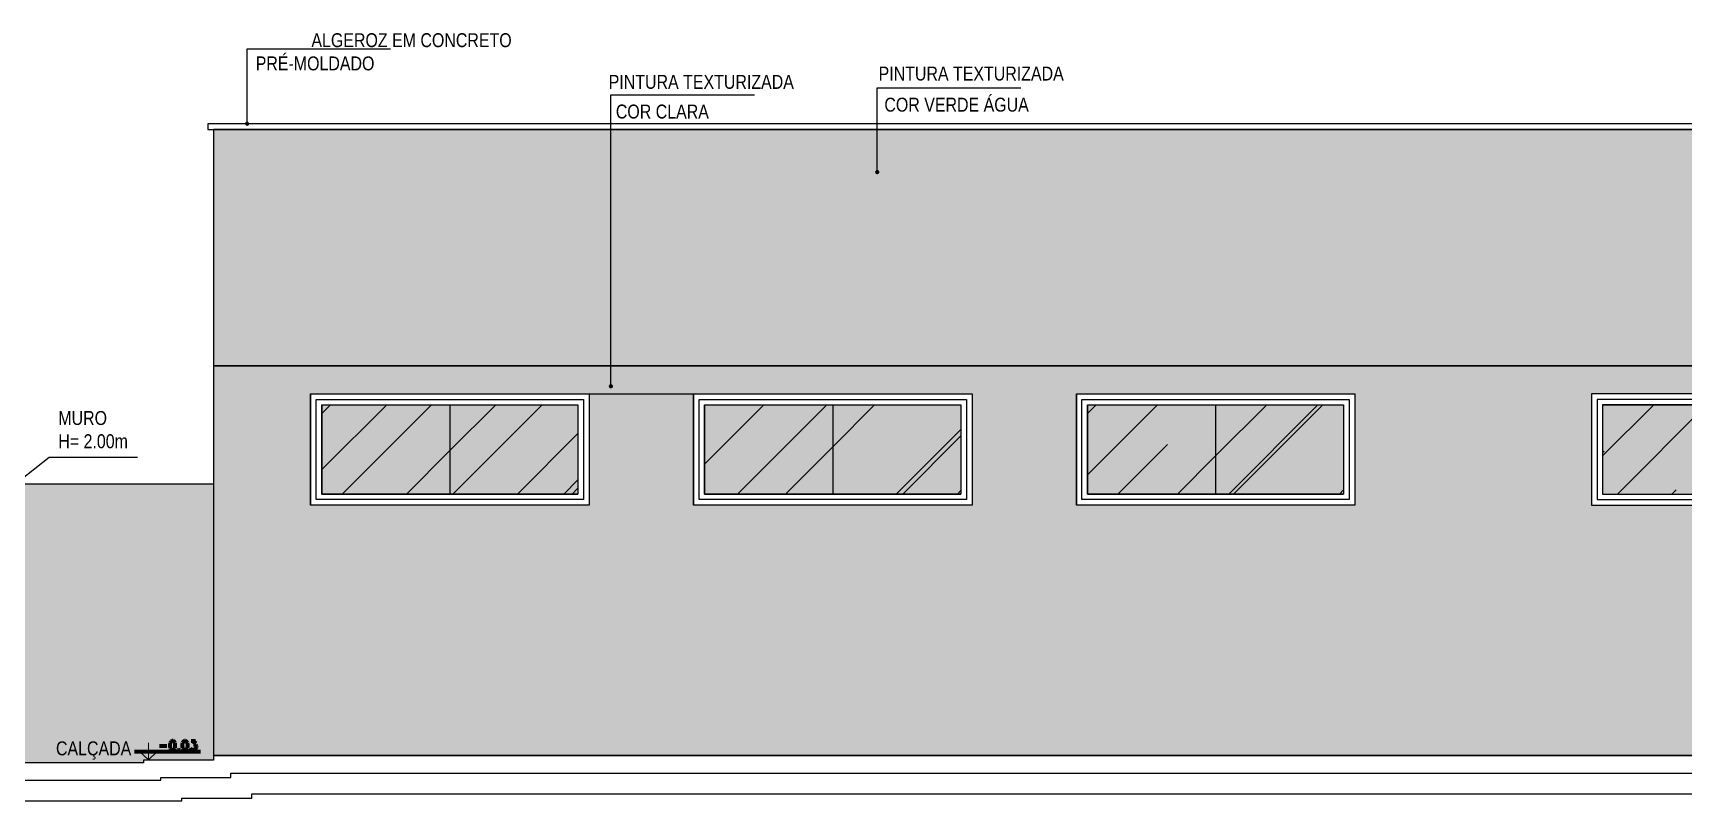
# Model space of a CAD drawing. Header units: inches. Extents: x 44775 to 44858.1, y 6760.4 to 6802.7.
# Drawn here: x 44784.01 to 44795.87, y 6792.69 to 6798.21 of the extents above; entities that cross this region are included whole.
import ezdxf

# ---------------------------------------------------------------- set-up
doc = ezdxf.new("R2010")
doc.units = ezdxf.units.IN
doc.header["$MEASUREMENT"] = 0
doc.layers.add('at_Entity', color=7, linetype='Continuous', lineweight=9)
doc.layers.add('PA', color=7, linetype='Continuous')
doc.styles.add('ARIAL', font='ARIALN.TTF')
pattern_1 = [(45, (6.7237, 9.976), (0.712763635, 1.900703028), [12.6, -1.68, 4.2, -0.84]), (45, (7.2167, 11.063), (-1.383949392, 0.19601), [2.52, -0.2772, 5.04, -0.63]), (45, (6.51583, 10.77786), (2.690682724, 3.486602117), [6.72, -1.176, 3.36, -0.84])]

# ---------------------------------------------------------------- blocks, each defined once
blk = doc.blocks.new('_DOT')
at = {"color": 0, "linetype": 'ByBlock'}
blk.add_line((-0.5, 0), (-1, 0), dxfattribs=at)
at = {"color": 0, "linetype": 'ByBlock', "const_width": 0.5}
blk.add_lwpolyline([(-0.25, 0, 1), (0.25, 0, 1)], format="xyb", close=True, dxfattribs=at)
blk = doc.blocks.new('FR4LJT')
at = {"layer": 'at_Entity', "color": 7, "lineweight": 211}
for p, q in [((44778.016, 6783.068), (44778.492, 6783.068)), ((44778.196, 6783.108), (44778.249, 6783.108)), ((44778.272, 6783.131), (44778.27, 6783.117)), ((44778.27, 6783.117), (44778.27, 6783.108)), ((44778.27, 6783.108), (44778.272, 6783.093)), ((44778.279, 6783.14), (44778.272, 6783.131)), ((44778.272, 6783.093), (44778.279, 6783.083)), ((44778.287, 6783.144), (44778.279, 6783.14)), ((44778.279, 6783.083), (44778.287, 6783.081)), ((44778.294, 6783.144), (44778.287, 6783.144)), ((44778.287, 6783.081), (44778.294, 6783.081)), ((44778.302, 6783.14), (44778.294, 6783.144)), ((44778.294, 6783.081), (44778.302, 6783.083)), ((44778.308, 6783.131), (44778.302, 6783.14)), ((44778.302, 6783.083), (44778.308, 6783.093)), ((44778.31, 6783.117), (44778.308, 6783.131)), ((44778.308, 6783.093), (44778.31, 6783.108)), ((44778.31, 6783.108), (44778.31, 6783.117)), ((44778.336, 6783.087), (44778.332, 6783.083)), ((44778.332, 6783.083), (44778.336, 6783.081)), ((44778.338, 6783.083), (44778.336, 6783.087)), ((44778.336, 6783.081), (44778.338, 6783.083)), ((44778.361, 6783.131), (44778.359, 6783.117)), ((44778.359, 6783.117), (44778.359, 6783.108)), ((44778.359, 6783.108), (44778.361, 6783.093)), ((44778.368, 6783.14), (44778.361, 6783.131)), ((44778.361, 6783.093), (44778.368, 6783.083)), ((44778.376, 6783.144), (44778.368, 6783.14)), ((44778.368, 6783.083), (44778.376, 6783.081)), ((44778.382, 6783.144), (44778.376, 6783.144)), ((44778.376, 6783.081), (44778.382, 6783.081)), ((44778.391, 6783.14), (44778.382, 6783.144)), ((44778.382, 6783.081), (44778.391, 6783.083)), ((44778.397, 6783.131), (44778.391, 6783.14)), ((44778.391, 6783.083), (44778.397, 6783.093)), ((44778.401, 6783.117), (44778.397, 6783.131)), ((44778.397, 6783.093), (44778.401, 6783.108)), ((44778.401, 6783.108), (44778.401, 6783.117)), ((44778.421, 6783.087), (44778.418, 6783.093)), ((44778.425, 6783.083), (44778.421, 6783.087)), ((44778.425, 6783.144), (44778.456, 6783.144)), ((44778.433, 6783.081), (44778.425, 6783.083)), ((44778.442, 6783.081), (44778.433, 6783.081)), ((44778.456, 6783.144), (44778.44, 6783.119)), ((44778.44, 6783.119), (44778.448, 6783.119)), ((44778.45, 6783.083), (44778.442, 6783.081)), ((44778.448, 6783.119), (44778.454, 6783.117)), ((44778.456, 6783.089), (44778.45, 6783.083)), ((44778.454, 6783.117), (44778.456, 6783.115)), ((44778.456, 6783.115), (44778.461, 6783.104)), ((44778.461, 6783.098), (44778.456, 6783.089)), ((44778.461, 6783.104), (44778.461, 6783.098))]:
    blk.add_line(p, q, dxfattribs=at)
at = {"layer": 'at_Entity', "color": 7}
for p, q in [((44778.054, 6783.068), (44778.118, 6783.009)), ((44778.118, 6783.068), (44778.054, 6783.068)), ((44778.118, 6783.068), (44778.054, 6783.068)), ((44778.054, 6783.068), (44778.118, 6783.009)), ((44778.118, 6783.131), (44778.118, 6783.007)), ((44778.118, 6783.009), (44778.118, 6783.068)), ((44778.118, 6783.009), (44778.179, 6783.068))]:
    blk.add_line(p, q, dxfattribs=at)

msp = doc.modelspace()

# ---------------------------------------------------------------- hatches: boundary and pattern name
h = msp.add_hatch()
h.set_pattern_fill('AR-RROOF', color=256, scale=0.84, angle=45)
h.set_pattern_definition(pattern_1)
h.paths.add_polyline_path([(44787.0064, 6795.5346), (44786.0859, 6795.5346), (44786.0859, 6794.8935), (44787.0064, 6794.8935)])
h = msp.add_hatch()
h.set_pattern_fill('AR-RROOF', color=256, scale=0.84, angle=45)
h.set_pattern_definition(pattern_1)
h.paths.add_polyline_path([(44787.9248, 6795.5346), (44787.0064, 6795.5346), (44787.0064, 6794.8935), (44787.9248, 6794.8935)])
h = msp.add_hatch()
h.set_pattern_fill('AR-RROOF', color=256, scale=0.84, angle=45)
h.set_pattern_definition(pattern_1)
h.paths.add_polyline_path([(44789.7552, 6795.5346), (44788.8347, 6795.5346), (44788.8347, 6794.8935), (44789.7552, 6794.8935)])
h = msp.add_hatch()
h.set_pattern_fill('AR-RROOF', color=256, scale=0.84, angle=45)
h.set_pattern_definition(pattern_1)
h.paths.add_polyline_path([(44790.6756, 6795.5346), (44789.7552, 6795.5346), (44789.7552, 6794.8935), (44790.6756, 6794.8935)])
h = msp.add_hatch()
h.set_pattern_fill('AR-RROOF', color=256, scale=0.84, angle=45)
h.set_pattern_definition(pattern_1)
h.paths.add_polyline_path([(44792.5039, 6795.5346), (44791.5855, 6795.5346), (44791.5855, 6794.8935), (44792.5039, 6794.8935)])
h = msp.add_hatch()
h.set_pattern_fill('AR-RROOF', color=256, scale=0.84, angle=45)
h.set_pattern_definition(pattern_1)
h.paths.add_polyline_path([(44793.4244, 6795.5346), (44792.5039, 6795.5346), (44792.5039, 6794.8935), (44793.4244, 6794.8935)])
h = msp.add_hatch()
h.set_pattern_fill('AR-RROOF', color=256, scale=0.84, angle=45)
h.set_pattern_definition(pattern_1)
h.paths.add_polyline_path([(44796.2028, 6795.5346), (44795.2844, 6795.5346), (44795.2844, 6794.8935), (44796.2028, 6794.8935)])
at = {"layer": 'PA', "true_color": 0xaca072}
h = msp.add_hatch(color=33, dxfattribs=at)
h.dxf.hatch_style = 1
h.paths.add_polyline_path([(44788.1618, 6797.5132), (44785.3072, 6797.5132), (44785.3072, 6795.8139), (44788.1618, 6795.8139)])
h = msp.add_hatch(color=33, dxfattribs=at)
h.dxf.hatch_style = 1
h.paths.add_polyline_path([(44796.5541, 6797.5132), (44790.0747, 6797.5132), (44790.0747, 6797.2359), (44790.0747, 6797.2134, -1), (44790.0747, 6797.1984, -1), (44790.0747, 6797.2134), (44790.0747, 6797.2359), (44790.0747, 6797.5132), (44788.1618, 6797.5132), (44788.1618, 6795.8139), (44796.5541, 6795.8139)])
at = {"layer": 'PA', "true_color": 0xd1cfbd}
h = msp.add_hatch(color=9, dxfattribs=at)
h.dxf.hatch_style = 1
h.paths.add_polyline_path([(44785.3072, 6794.9666), (44783.9062, 6794.9666), (44783.9042, 6794.9548), (44783.8979, 6794.9442), (44783.8852, 6794.9379), (44783.8725, 6794.94), (44783.8619, 6794.9485), (44783.8559, 6794.9666), (44783.5572, 6794.9666), (44783.5572, 6795.8178), (44776.9572, 6795.8178), (44776.9572, 6792.9636), (44784.8057, 6792.9636), (44784.8057, 6792.9827), (44785.3072, 6792.9827), (44785.3072, 6793.0144)])
h.paths.add_polyline_path([(44783.4072, 6793.0144), (44781.4072, 6793.0144), (44781.4072, 6795.2144), (44783.4072, 6795.2144)], flags=16)
h.paths.add_polyline_path([(44783.3772, 6793.0444), (44781.4372, 6793.0444), (44781.4372, 6795.1844), (44783.3772, 6795.1844)], flags=0)
h.paths.add_polyline_path([(44783.3772, 6793.8544), (44782.6429, 6793.8544), (44783.2729, 6793.1594), (44782.4072, 6793.1594), (44782.3772, 6793.1594), (44782.3772, 6795.0694), (44782.9472, 6795.0694), (44783.2729, 6795.0694), (44782.5205, 6794.2394), (44783.3772, 6794.2394)], flags=0)
h.paths.add_polyline_path([(44782.6257, 6794.0894), (44782.5282, 6794.0894), (44782.5282, 6793.9082), (44782.4532, 6793.9082), (44782.4532, 6794.1582), (44782.5282, 6794.1582), (44782.5282, 6794.1394), (44782.6257, 6794.1394)], flags=0)
h.paths.add_polyline_path([(44783.0397, 6795.4968), (44781.7397, 6795.4968), (44781.7397, 6795.7468), (44783.0397, 6795.7468)], flags=16)
h.paths.add_polyline_path([(44781.2572, 6793.0144), (44779.2572, 6793.0144), (44779.2572, 6795.2144), (44781.2572, 6795.2144)], flags=16)
h.paths.add_polyline_path([(44781.2272, 6793.0444), (44779.2872, 6793.0444), (44779.2872, 6795.1844), (44781.2272, 6795.1844)], flags=0)
h.paths.add_polyline_path([(44781.2272, 6793.8544), (44780.4929, 6793.8544), (44781.1229, 6793.1594), (44780.2572, 6793.1594), (44780.2272, 6793.1594), (44780.2272, 6795.0694), (44780.7972, 6795.0694), (44781.1229, 6795.0694), (44780.3705, 6794.2394), (44781.2272, 6794.2394)], flags=0)
h.paths.add_polyline_path([(44781.2272, 6793.8544), (44780.2572, 6793.8544), (44780.2572, 6794.2394), (44781.2272, 6794.2394)], flags=0)
h.paths.add_polyline_path([(44780.8821, 6795.4945), (44779.5821, 6795.4945), (44779.5821, 6795.7445), (44780.8821, 6795.7445)], flags=16)
h.paths.add_polyline_path([(44780.4757, 6794.0894), (44780.3782, 6794.0894), (44780.3782, 6793.9082), (44780.3032, 6793.9082), (44780.3032, 6794.1582), (44780.3782, 6794.1582), (44780.3782, 6794.1394), (44780.4757, 6794.1394)], flags=0)
h.paths.add_polyline_path([(44779.1072, 6793.0144), (44777.1072, 6793.0144), (44777.1072, 6795.2144), (44779.1072, 6795.2144)], flags=16)
h.paths.add_polyline_path([(44779.0772, 6793.0444), (44777.1372, 6793.0444), (44777.1372, 6795.1844), (44779.0772, 6795.1844)], flags=0)
h.paths.add_polyline_path([(44779.0772, 6793.8544), (44778.3429, 6793.8544), (44778.9729, 6793.1594), (44778.1072, 6793.1594), (44778.0772, 6793.1594), (44778.0772, 6795.0694), (44778.6472, 6795.0694), (44778.9729, 6795.0694), (44778.2205, 6794.2394), (44779.0772, 6794.2394)], flags=0)
h.paths.add_polyline_path([(44778.7422, 6795.4968), (44777.4422, 6795.4968), (44777.4422, 6795.7468), (44778.7422, 6795.7468)], flags=16)
h.paths.add_polyline_path([(44778.3257, 6794.0894), (44778.2282, 6794.0894), (44778.2282, 6793.9082), (44778.1532, 6793.9082), (44778.1532, 6794.1582), (44778.2282, 6794.1582), (44778.2282, 6794.1394), (44778.3257, 6794.1394)], flags=0)
h.paths.add_polyline_path([(44779.6843, 6795.5703), (44780.8378, 6795.5703), (44780.8378, 6795.711), (44779.6843, 6795.711)], flags=8)
h.paths.add_polyline_path([(44777.7344, 6795.561), (44778.511, 6795.561), (44778.511, 6795.741), (44777.7344, 6795.741)], flags=8)
h.paths.add_polyline_path([(44781.8426, 6795.561), (44782.9449, 6795.561), (44782.9449, 6795.741), (44781.8426, 6795.741)], flags=8)
h = msp.add_hatch(color=9, dxfattribs=at)
h.dxf.hatch_style = 1
h.paths.add_polyline_path([(44796.5541, 6794.813), (44795.204, 6794.813), (44795.204, 6795.6129), (44796.5541, 6795.6129), (44796.5541, 6795.8139), (44788.1618, 6795.8139), (44788.1618, 6795.6976), (44788.1618, 6795.6751, -1), (44788.1618, 6795.6601, -1), (44788.1618, 6795.6751), (44788.1618, 6795.6976), (44788.1618, 6795.8139), (44785.3072, 6795.8139), (44785.3072, 6793.0144), (44796.5541, 6793.0144)])
h.paths.add_polyline_path([(44791.5051, 6794.813), (44791.5051, 6795.6129), (44793.5048, 6795.6129), (44793.5048, 6794.813)], flags=16)
h.paths.add_polyline_path([(44791.5453, 6794.8533), (44791.5453, 6795.5727), (44793.4646, 6795.5727), (44793.4646, 6794.8533)], flags=0)
h.paths.add_polyline_path([(44791.5855, 6794.8935), (44791.5855, 6795.5346), (44793.4244, 6795.5346), (44793.4244, 6794.8935)], flags=0)
h.paths.add_polyline_path([(44791.5855, 6794.8935), (44791.5855, 6795.5346), (44792.5039, 6795.5346), (44793.4244, 6795.5346), (44793.4244, 6794.8935), (44792.5039, 6794.8935)], flags=0)
h.paths.add_polyline_path([(44790.7561, 6794.813), (44788.7564, 6794.813), (44788.7564, 6795.6129), (44788.0052, 6795.6129), (44788.0052, 6794.813), (44786.0055, 6794.813), (44786.0055, 6795.6129), (44788.0052, 6795.6129), (44788.7564, 6795.6129), (44790.7561, 6795.6129)], flags=16)
h.paths.add_polyline_path([(44790.7158, 6794.8533), (44788.7966, 6794.8533), (44788.7966, 6795.5727), (44790.7158, 6795.5727)], flags=0)
h.paths.add_polyline_path([(44790.6756, 6794.8935), (44788.8347, 6794.8935), (44788.8347, 6795.5346), (44790.6756, 6795.5346)], flags=0)
h.paths.add_polyline_path([(44790.6756, 6794.8935), (44789.7552, 6794.8935), (44788.8347, 6794.8935), (44788.8347, 6795.5346), (44789.7552, 6795.5346), (44790.6756, 6795.5346)], flags=0)
h.paths.add_polyline_path([(44787.965, 6794.8533), (44786.0457, 6794.8533), (44786.0457, 6795.5727), (44787.965, 6795.5727)], flags=0)
h.paths.add_polyline_path([(44787.9248, 6794.8935), (44786.0859, 6794.8935), (44786.0859, 6795.5346), (44787.9248, 6795.5346)], flags=0)
h.paths.add_polyline_path([(44787.9248, 6794.8935), (44787.0064, 6794.8935), (44786.0859, 6794.8935), (44786.0859, 6795.5346), (44787.0064, 6795.5346), (44787.9248, 6795.5346)], flags=0)
at = {"layer": 'PA', "true_color": 0xb8c9d1}
h = msp.add_hatch(color=9, dxfattribs=at)
h.dxf.hatch_style = 1
h.paths.add_polyline_path([(44787.0064, 6795.5346), (44786.0859, 6795.5346), (44786.0859, 6794.8935), (44787.0064, 6794.8935)])
h = msp.add_hatch(color=9, dxfattribs=at)
h.dxf.hatch_style = 1
h.paths.add_polyline_path([(44787.9248, 6795.5346), (44787.0064, 6795.5346), (44787.0064, 6794.8935), (44787.9248, 6794.8935)])
h = msp.add_hatch(color=9, dxfattribs=at)
h.dxf.hatch_style = 1
h.paths.add_polyline_path([(44789.7552, 6795.5346), (44788.8347, 6795.5346), (44788.8347, 6794.8935), (44789.7552, 6794.8935)])
h = msp.add_hatch(color=9, dxfattribs=at)
h.dxf.hatch_style = 1
h.paths.add_polyline_path([(44790.6756, 6795.5346), (44789.7552, 6795.5346), (44789.7552, 6794.8935), (44790.6756, 6794.8935)])
h = msp.add_hatch(color=9, dxfattribs=at)
h.dxf.hatch_style = 1
h.paths.add_polyline_path([(44792.5039, 6795.5346), (44791.5855, 6795.5346), (44791.5855, 6794.8935), (44792.5039, 6794.8935)])
h = msp.add_hatch(color=9, dxfattribs=at)
h.dxf.hatch_style = 1
h.paths.add_polyline_path([(44793.4244, 6795.5346), (44792.5039, 6795.5346), (44792.5039, 6794.8935), (44793.4244, 6794.8935)])
h = msp.add_hatch(color=9, dxfattribs=at)
h.dxf.hatch_style = 1
h.paths.add_polyline_path([(44796.2028, 6795.5346), (44795.2844, 6795.5346), (44795.2844, 6794.8935), (44796.2028, 6794.8935)])

# ---------------------------------------------------------------- linework, layer by layer
at = {"color": 3}
msp.add_lwpolyline([(44785.2672, 6797.5132), (44796.5541, 6797.5132), (44796.5541, 6797.5532), (44785.2672, 6797.5532)], close=True, dxfattribs=at)
at = {"layer": 'PA', "color": 0}
for p, q in [((44785.5496, 6797.5832), (44785.5496, 6798.0924)), ((44785.5496, 6798.0924), (44786.5801, 6798.0924)), ((44788.1618, 6795.6976), (44788.1618, 6797.7607)), ((44788.1618, 6797.7607), (44789.1923, 6797.7607)), ((44790.0747, 6797.2359), (44790.0747, 6797.8115)), ((44790.0747, 6797.8115), (44791.1052, 6797.8115)), ((44785.3072, 6797.5132), (44785.3072, 6795.8139)), ((44796.5541, 6797.5132), (44785.3072, 6797.5132)), ((44796.5541, 6795.8139), (44785.3072, 6795.8139)), ((44785.3072, 6795.8139), (44785.3072, 6793.0144)), ((44786.0457, 6795.5727), (44787.965, 6795.5727)), ((44786.0457, 6794.8533), (44786.0457, 6795.5727)), ((44786.0859, 6795.5346), (44787.9248, 6795.5346)), ((44786.0859, 6794.8935), (44786.0859, 6795.5346)), ((44787.0064, 6795.5346), (44787.0064, 6794.8935)), ((44787.9248, 6795.5346), (44787.9248, 6794.8935)), ((44787.965, 6795.5727), (44787.965, 6794.8533)), ((44788.7966, 6795.5727), (44790.7158, 6795.5727)), ((44788.7966, 6794.8533), (44788.7966, 6795.5727)), ((44788.8347, 6795.5346), (44790.6756, 6795.5346)), ((44788.8347, 6794.8935), (44788.8347, 6795.5346)), ((44789.7552, 6795.5346), (44789.7552, 6794.8935)), ((44790.6756, 6795.5346), (44790.6756, 6794.8935)), ((44790.7158, 6795.5727), (44790.7158, 6794.8533)), ((44791.5453, 6795.5727), (44793.4646, 6795.5727)), ((44791.5453, 6794.8533), (44791.5453, 6795.5727)), ((44791.5855, 6795.5346), (44793.4244, 6795.5346)), ((44791.5855, 6794.8935), (44791.5855, 6795.5346)), ((44792.5039, 6795.5346), (44792.5039, 6794.8935)), ((44793.4244, 6795.5346), (44793.4244, 6794.8935)), ((44793.4646, 6795.5727), (44793.4646, 6794.8533)), ((44796.5541, 6795.5727), (44795.2442, 6795.5727)), ((44795.2442, 6795.5727), (44795.2442, 6794.8533)), ((44796.5541, 6795.5346), (44795.2844, 6795.5346)), ((44795.2844, 6795.5346), (44795.2844, 6794.8935)), ((44783.5572, 6794.9666), (44785.3072, 6794.9666)), ((44787.9248, 6794.8935), (44786.0859, 6794.8935)), ((44790.6756, 6794.8935), (44788.8347, 6794.8935)), ((44793.4244, 6794.8935), (44791.5855, 6794.8935)), ((44795.2844, 6794.8935), (44796.5541, 6794.8935)), ((44787.965, 6794.8533), (44786.0457, 6794.8533)), ((44790.7158, 6794.8533), (44788.7966, 6794.8533)), ((44793.4646, 6794.8533), (44791.5453, 6794.8533)), ((44795.2442, 6794.8533), (44796.5541, 6794.8533)), ((44818.449, 6793.0144), (44785.3072, 6793.0144)), ((44785.3072, 6793.0144), (44785.3072, 6792.9827)), ((44784.8057, 6792.9636), (44776.9572, 6792.9636)), ((44785.3072, 6792.9827), (44784.8057, 6792.9827)), ((44784.8057, 6792.9827), (44784.8057, 6792.9636)), ((44785.432, 6792.8895), (44818.3221, 6792.8895)), ((44785.432, 6792.8578), (44785.432, 6792.8895)), ((44776.9572, 6792.8388), (44784.9305, 6792.8388)), ((44776.9572, 6792.8388), (44784.9305, 6792.8388)), ((44784.9305, 6792.8578), (44785.432, 6792.8578)), ((44784.9305, 6792.8388), (44784.9305, 6792.8578)), ((44776.9572, 6792.6885), (44785.0808, 6792.6885)), ((44785.0808, 6792.7097), (44785.5823, 6792.7097)), ((44785.0808, 6792.6885), (44785.0808, 6792.7097)), ((44785.5823, 6792.7393), (44818.1739, 6792.7393)), ((44785.5823, 6792.7097), (44785.5823, 6792.7393))]:
    msp.add_line(p, q, dxfattribs=at)
at = {"layer": 'PA', "color": 134, "true_color": 0x21a196}
for p, q in [((44785.3072, 6797.5132), (44785.3072, 6795.8139)), ((44785.3072, 6797.5132), (44796.5541, 6797.5132)), ((44785.3072, 6795.8139), (44796.5541, 6795.8139))]:
    msp.add_line(p, q, dxfattribs=at)
at = {"layer": 'PA', "color": 254, "true_color": 0xdae3e7}
for p, q in [((44785.3072, 6795.8139), (44785.3072, 6795.6129)), ((44785.3072, 6795.8139), (44796.5541, 6795.8139)), ((44785.3072, 6795.6129), (44785.3072, 6794.813)), ((44786.0055, 6795.6129), (44786.0055, 6794.813)), ((44786.0055, 6795.6129), (44786.0055, 6794.813)), ((44788.0052, 6795.6129), (44788.0052, 6794.813)), ((44788.0052, 6795.6129), (44788.7564, 6795.6129)), ((44788.7564, 6795.6129), (44788.7564, 6794.813)), ((44788.7564, 6795.6129), (44788.7564, 6794.813)), ((44790.7561, 6795.6129), (44790.7561, 6794.813)), ((44791.5051, 6795.6129), (44791.5051, 6794.813)), ((44791.5051, 6795.6129), (44791.5051, 6794.813)), ((44793.5048, 6795.6129), (44793.5048, 6794.813)), ((44795.204, 6795.6129), (44795.204, 6794.813)), ((44795.204, 6795.6129), (44795.204, 6794.813)), ((44785.3072, 6794.813), (44785.3072, 6793.3487)), ((44785.3072, 6793.1435), (44785.3072, 6793.0144)), ((44785.3072, 6793.0144), (44796.5541, 6793.0144))]:
    msp.add_line(p, q, dxfattribs=at)
at = {"layer": 'PA', "color": 7}
for p, q in [((44786.0055, 6795.6129), (44788.0052, 6795.6129)), ((44786.0055, 6794.813), (44786.0055, 6795.6129)), ((44788.0052, 6795.6129), (44788.0052, 6794.813)), ((44788.7564, 6795.6129), (44790.7561, 6795.6129)), ((44788.7564, 6794.813), (44788.7564, 6795.6129)), ((44790.7561, 6795.6129), (44790.7561, 6794.813)), ((44791.5051, 6795.6129), (44793.5048, 6795.6129)), ((44791.5051, 6794.813), (44791.5051, 6795.6129)), ((44793.5048, 6795.6129), (44793.5048, 6794.813)), ((44796.5541, 6795.6129), (44795.204, 6795.6129)), ((44795.204, 6795.6129), (44795.204, 6794.813)), ((44783.9212, 6794.995), (44784.1285, 6795.158)), ((44784.1285, 6795.158), (44784.7612, 6795.158)), ((44788.0052, 6794.813), (44786.0055, 6794.813)), ((44790.7561, 6794.813), (44788.7564, 6794.813)), ((44793.5048, 6794.813), (44791.5051, 6794.813)), ((44795.204, 6794.813), (44796.5541, 6794.813))]:
    msp.add_line(p, q, dxfattribs=at)
at = {"layer": 'PA', "color": 254, "true_color": 0xdbdbdb}
for p, q in [((44786.0859, 6795.5346), (44786.0859, 6794.8935)), ((44786.0859, 6795.5346), (44787.0064, 6795.5346)), ((44787.0064, 6795.5346), (44787.0064, 6794.8935)), ((44787.0064, 6795.5346), (44787.9248, 6795.5346)), ((44787.0064, 6795.5346), (44787.0064, 6794.8935)), ((44787.0064, 6795.5346), (44787.0064, 6794.8935)), ((44787.9248, 6795.5346), (44787.9248, 6794.8935)), ((44787.9248, 6795.5346), (44787.9248, 6794.8935)), ((44788.8347, 6795.5346), (44788.8347, 6794.8935)), ((44788.8347, 6795.5346), (44789.7552, 6795.5346)), ((44789.7552, 6795.5346), (44789.7552, 6794.8935)), ((44789.7552, 6795.5346), (44790.6756, 6795.5346)), ((44789.7552, 6795.5346), (44789.7552, 6794.8935)), ((44789.7552, 6795.5346), (44789.7552, 6794.8935)), ((44790.6756, 6795.5346), (44790.6756, 6794.8935)), ((44790.6756, 6795.5346), (44790.6756, 6794.8935)), ((44791.5855, 6795.5346), (44791.5855, 6794.8935)), ((44791.5855, 6795.5346), (44792.5039, 6795.5346)), ((44792.5039, 6795.5346), (44792.5039, 6794.8935)), ((44792.5039, 6795.5346), (44793.4244, 6795.5346)), ((44792.5039, 6795.5346), (44792.5039, 6794.8935)), ((44792.5039, 6795.5346), (44792.5039, 6794.8935)), ((44793.4244, 6795.5346), (44793.4244, 6794.8935)), ((44793.4244, 6795.5346), (44793.4244, 6794.8935)), ((44795.2844, 6795.5346), (44795.2844, 6794.8935)), ((44795.2844, 6795.5346), (44796.2028, 6795.5346)), ((44786.0859, 6794.8935), (44787.0064, 6794.8935)), ((44787.0064, 6794.8935), (44787.9248, 6794.8935)), ((44788.8347, 6794.8935), (44789.7552, 6794.8935)), ((44789.7552, 6794.8935), (44790.6756, 6794.8935)), ((44791.5855, 6794.8935), (44792.5039, 6794.8935)), ((44792.5039, 6794.8935), (44793.4244, 6794.8935)), ((44795.2844, 6794.8935), (44796.2028, 6794.8935))]:
    msp.add_line(p, q, dxfattribs=at)

# ---------------------------------------------------------------- block references
at = {"layer": 'PA', "rotation": 270.0340085218178}
for p, xscale, yscale, zscale in [((44785.5496, 6797.5532), 0.03000000000000006, 0.03000000000000006, 0.03000000000000006), ((44790.0747, 6797.2059), 0.03000000000000005, 0.03000000000000005, 0.03000000000000005), ((44788.1618, 6795.6676), 0.03000000000000005, 0.03000000000000005, 0.03000000000000005)]:
    msp.add_blockref('_DOT', p, dxfattribs=dict(at, xscale=xscale, yscale=yscale, zscale=zscale))
at = {"layer": 'PA'}
msp.add_blockref('FR4LJT', (6.7237, 9.976), dxfattribs=at)

# ---------------------------------------------------------------- texts
at = {"layer": 'PA', "char_height": 0.1, "attachment_point": 7, "style": 'ARIAL'}
for s, insert in [('^IALGEROZ EM CONCRETO\\PPRÉ-MOLDADO', (44785.6111, 6797.9355)), ('PINTURA TEXTURIZADA', (44788.1462, 6797.8027)), ('PINTURA TEXTURIZADA', (44790.0845, 6797.8624)), ('COR VERDE ÁGUA', (44790.126, 6797.639)), ('COR CLARA', (44788.1974, 6797.5896)), ('MURO\\PH= 2.00m', (44784.1935, 6795.2214)), ('CALÇADA', (44784.1766, 6792.9858))]:
    msp.add_mtext(s, dxfattribs=dict(at, insert=insert))

doc.saveas('drawing.dxf')
